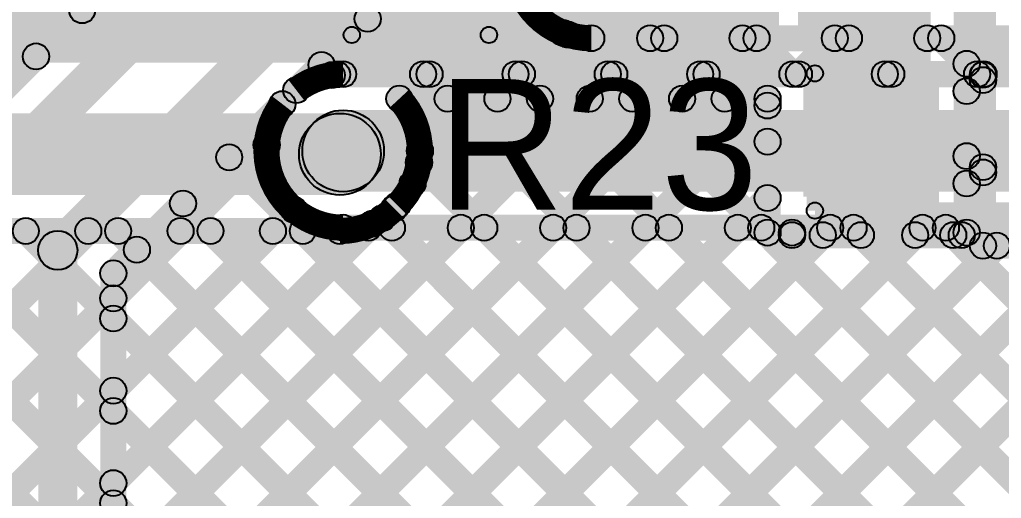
# Model space of a CAD drawing. Header units: millimetres. Extents: x -0.28 to 3.03, y -0.05 to 3.12.
# Drawn here: x 1.9059 to 2.2066, y 0.6516 to 0.7982 of the extents above; entities that cross this region are included whole.
import ezdxf

# ---------------------------------------------------------------- set-up
doc = ezdxf.new("R2010")
doc.units = ezdxf.units.MM
doc.header["$MEASUREMENT"] = 0
for name, color, linetype in [('BottomLayer', 5, 'Continuous'), ('TopLayer', 1, 'Continuous'), ('TopOverlay', 2, 'Continuous'), ('TopPaste', 8, 'Continuous'), ('TopSolder', 216, 'Continuous'), ('ViaHoleLayer', 16, 'Continuous')]:
    doc.layers.add(name, color=color, linetype=linetype)

# ---------------------------------------------------------------- blocks, each defined once
blk = doc.blocks.new('NTGD1100LT1G_22')
at = {"layer": 'TopLayer'}
for points in [[(-0.06299, 0.04921), (-0.02559, 0.04921), (-0.02559, 0.02559), (-0.06299, 0.02559)], [(0.02559, 0.04921), (0.06299, 0.04921), (0.06299, 0.02559), (0.02559, 0.02559)], [(-0.06299, 0.01181), (-0.02559, 0.01181), (-0.02559, -0.01181), (-0.06299, -0.01181)], [(0.02559, 0.01181), (0.06299, 0.01181), (0.06299, -0.01181), (0.02559, -0.01181)], [(-0.06299, -0.02559), (-0.02559, -0.02559), (-0.02559, -0.04921), (-0.06299, -0.04921)], [(0.02559, -0.02559), (0.06299, -0.02559), (0.06299, -0.04921), (0.02559, -0.04921)]]:
    blk.add_hatch(color=1, dxfattribs=at).paths.add_polyline_path(points)
at = {"layer": 'TopOverlay'}
h = blk.add_hatch(color=2, dxfattribs=at)
edge = h.paths.add_edge_path()
edge.add_arc((-0.038, 0.063), 0.0025, 0, 360)
h = blk.add_hatch(color=2, dxfattribs=at)
edge = h.paths.add_edge_path()
edge.add_arc((-0.038, 0.063), 0.0025, 0, 360)
for points in [[(0.038, 0.0655), (0.038, 0.0605), (-0.038, 0.0605), (-0.038, 0.0655)], [(-0.0355, 0.055), (-0.0405, 0.055), (-0.0405, 0.063), (-0.0355, 0.063)], [(0.0405, 0.055), (0.0355, 0.055), (0.0355, 0.063), (0.0405, 0.063)], [(-0.0355, -0.063), (-0.0405, -0.063), (-0.0405, -0.055), (-0.0355, -0.055)], [(0.0405, -0.063), (0.0355, -0.063), (0.0355, -0.055), (0.0405, -0.055)], [(0.038, -0.0605), (0.038, -0.0655), (-0.038, -0.0655), (-0.038, -0.0605)]]:
    blk.add_hatch(color=2, dxfattribs=at).paths.add_polyline_path(points)
h = blk.add_hatch(color=2, dxfattribs=at)
edge = h.paths.add_edge_path()
edge.add_arc((0.038, 0.063), 0.0025, 0, 360)
h = blk.add_hatch(color=2, dxfattribs=at)
edge = h.paths.add_edge_path()
edge.add_arc((0.038, 0.063), 0.0025, 0, 360)
h = blk.add_hatch(color=2, dxfattribs=at)
edge = h.paths.add_edge_path()
edge.add_arc((-0.051, 0.06), 0.0025, 0, 360)
h = blk.add_hatch(color=2, dxfattribs=at)
edge = h.paths.add_edge_path()
edge.add_arc((-0.045, 0.06), 0.0025, 0, 360)
h = blk.add_hatch(color=2, dxfattribs=at)
edge = h.paths.add_edge_path()
edge.add_arc((-0.038, 0.055), 0.0025, 0, 360)
h = blk.add_hatch(color=2, dxfattribs=at)
edge = h.paths.add_edge_path()
edge.add_arc((0.038, 0.055), 0.0025, 0, 360)
h = blk.add_hatch(color=2, dxfattribs=at)
edge = h.paths.add_edge_path()
edge.add_arc((-0.038, -0.055), 0.0025, 0, 360)
h = blk.add_hatch(color=2, dxfattribs=at)
edge = h.paths.add_edge_path()
edge.add_arc((0.038, -0.055), 0.0025, 0, 360)
h = blk.add_hatch(color=2, dxfattribs=at)
edge = h.paths.add_edge_path()
edge.add_arc((-0.038, -0.063), 0.0025, 0, 360)
h = blk.add_hatch(color=2, dxfattribs=at)
edge = h.paths.add_edge_path()
edge.add_arc((-0.038, -0.063), 0.0025, 0, 360)
h = blk.add_hatch(color=2, dxfattribs=at)
edge = h.paths.add_edge_path()
edge.add_arc((0.038, -0.063), 0.0025, 0, 360)
h = blk.add_hatch(color=2, dxfattribs=at)
edge = h.paths.add_edge_path()
edge.add_arc((0.038, -0.063), 0.0025, 0, 360)
at = {"layer": 'TopPaste'}
for points in [[(-0.06299, 0.04921), (-0.02559, 0.04921), (-0.02559, 0.02559), (-0.06299, 0.02559)], [(0.02559, 0.04921), (0.06299, 0.04921), (0.06299, 0.02559), (0.02559, 0.02559)], [(-0.06299, 0.01181), (-0.02559, 0.01181), (-0.02559, -0.01181), (-0.06299, -0.01181)], [(0.02559, 0.01181), (0.06299, 0.01181), (0.06299, -0.01181), (0.02559, -0.01181)], [(-0.06299, -0.02559), (-0.02559, -0.02559), (-0.02559, -0.04921), (-0.06299, -0.04921)], [(0.02559, -0.02559), (0.06299, -0.02559), (0.06299, -0.04921), (0.02559, -0.04921)]]:
    blk.add_hatch(color=8, dxfattribs=at).paths.add_polyline_path(points)
at = {"layer": 'TopSolder'}
for points in [[(-0.06699, 0.05321), (-0.02159, 0.05321), (-0.02159, 0.02159), (-0.06699, 0.02159)], [(0.02159, 0.05321), (0.06699, 0.05321), (0.06699, 0.02159), (0.02159, 0.02159)], [(-0.06699, 0.01581), (-0.02159, 0.01581), (-0.02159, -0.01581), (-0.06699, -0.01581)], [(0.02159, 0.01581), (0.06699, 0.01581), (0.06699, -0.01581), (0.02159, -0.01581)], [(-0.06699, -0.02159), (-0.02159, -0.02159), (-0.02159, -0.05321), (-0.06699, -0.05321)], [(0.02159, -0.02159), (0.06699, -0.02159), (0.06699, -0.05321), (0.02159, -0.05321)]]:
    blk.add_hatch(color=216, dxfattribs=at).paths.add_polyline_path(points)
at = {"layer": 'TopOverlay', "const_width": 0.005}
blk.add_lwpolyline([(-0.045, 0.06, 1), (-0.051, 0.06, 1)], format="xyb", close=True, dxfattribs=at)
at = {"layer": 'TopOverlay'}
for centre in [(-0.038, 0.063), (-0.038, 0.063), (0.038, 0.063), (0.038, 0.063), (-0.051, 0.06), (-0.045, 0.06), (-0.038, 0.055), (0.038, 0.055), (-0.038, -0.055), (0.038, -0.055), (-0.038, -0.063), (-0.038, -0.063), (0.038, -0.063), (0.038, -0.063)]:
    blk.add_circle(centre, 0.0025, dxfattribs=at)
blk = doc.blocks.new('R__0603_48')
at = {"layer": 'TopLayer'}
for points in [[(-0.015, 0.0175), (-0.015, -0.0175), (-0.045, -0.0175), (-0.045, 0.0175)], [(0.045, 0.0175), (0.045, -0.0175), (0.015, -0.0175), (0.015, 0.0175)]]:
    blk.add_hatch(color=1, dxfattribs=at).paths.add_polyline_path(points)
at = {"layer": 'TopOverlay'}
h = blk.add_hatch(color=2, dxfattribs=at)
edge = h.paths.add_edge_path()
edge.add_arc((-0.049, 0.021), 0.0025, 0, 360)
h = blk.add_hatch(color=2, dxfattribs=at)
edge = h.paths.add_edge_path()
edge.add_arc((-0.049, 0.021), 0.0025, 0, 360)
for points in [[(-0.049, 0.0185), (-0.049, 0.0235), (0.049, 0.0235), (0.049, 0.0185)], [(-0.0465, -0.021), (-0.0515, -0.021), (-0.0515, 0.021), (-0.0465, 0.021)], [(0.0515, -0.021), (0.0465, -0.021), (0.0465, 0.021), (0.0515, 0.021)], [(-0.049, -0.0235), (-0.049, -0.0185), (0.049, -0.0185), (0.049, -0.0235)]]:
    blk.add_hatch(color=2, dxfattribs=at).paths.add_polyline_path(points)
h = blk.add_hatch(color=2, dxfattribs=at)
edge = h.paths.add_edge_path()
edge.add_arc((0.049, 0.021), 0.0025, 0, 360)
h = blk.add_hatch(color=2, dxfattribs=at)
edge = h.paths.add_edge_path()
edge.add_arc((0.049, 0.021), 0.0025, 0, 360)
h = blk.add_hatch(color=2, dxfattribs=at)
edge = h.paths.add_edge_path()
edge.add_arc((-0.049, -0.021), 0.0025, 0, 360)
h = blk.add_hatch(color=2, dxfattribs=at)
edge = h.paths.add_edge_path()
edge.add_arc((-0.049, -0.021), 0.0025, 0, 360)
h = blk.add_hatch(color=2, dxfattribs=at)
edge = h.paths.add_edge_path()
edge.add_arc((0.049, -0.021), 0.0025, 0, 360)
h = blk.add_hatch(color=2, dxfattribs=at)
edge = h.paths.add_edge_path()
edge.add_arc((0.049, -0.021), 0.0025, 0, 360)
at = {"layer": 'TopPaste'}
for points in [[(-0.015, 0.0175), (-0.015, -0.0175), (-0.045, -0.0175), (-0.045, 0.0175)], [(0.045, 0.0175), (0.045, -0.0175), (0.015, -0.0175), (0.015, 0.0175)]]:
    blk.add_hatch(color=8, dxfattribs=at).paths.add_polyline_path(points)
at = {"layer": 'TopSolder'}
for points in [[(-0.011, 0.0215), (-0.011, -0.0215), (-0.049, -0.0215), (-0.049, 0.0215)], [(0.049, 0.0215), (0.049, -0.0215), (0.011, -0.0215), (0.011, 0.0215)]]:
    blk.add_hatch(color=216, dxfattribs=at).paths.add_polyline_path(points)
at = {"layer": 'TopOverlay'}
for centre in [(-0.049, 0.021), (-0.049, 0.021), (0.049, 0.021), (0.049, 0.021), (-0.049, -0.021), (-0.049, -0.021), (0.049, -0.021), (0.049, -0.021)]:
    blk.add_circle(centre, 0.0025, dxfattribs=at)
blk = doc.blocks.new('C__0603_90')
at = {"layer": 'TopLayer'}
for points in [[(-0.015, 0.0175), (-0.015, -0.0175), (-0.045, -0.0175), (-0.045, 0.0175)], [(0.045, 0.0175), (0.045, -0.0175), (0.015, -0.0175), (0.015, 0.0175)]]:
    blk.add_hatch(color=1, dxfattribs=at).paths.add_polyline_path(points)
at = {"layer": 'TopOverlay'}
h = blk.add_hatch(color=2, dxfattribs=at)
edge = h.paths.add_edge_path()
edge.add_arc((-0.049, 0.021), 0.0025, 0, 360)
h = blk.add_hatch(color=2, dxfattribs=at)
edge = h.paths.add_edge_path()
edge.add_arc((-0.049, 0.021), 0.0025, 0, 360)
for points in [[(-0.049, 0.0185), (-0.049, 0.0235), (-0.018, 0.0235), (-0.018, 0.0185)], [(0.018, 0.0185), (0.018, 0.0235), (0.049, 0.0235), (0.049, 0.0185)], [(-0.0515, 0.021), (-0.0465, 0.021), (-0.0465, -0.021), (-0.0515, -0.021)], [(0.0465, 0.021), (0.0515, 0.021), (0.0515, -0.021), (0.0465, -0.021)], [(-0.049, -0.0235), (-0.049, -0.0185), (-0.018, -0.0185), (-0.018, -0.0235)], [(0.018, -0.0235), (0.018, -0.0185), (0.049, -0.0185), (0.049, -0.0235)]]:
    blk.add_hatch(color=2, dxfattribs=at).paths.add_polyline_path(points)
h = blk.add_hatch(color=2, dxfattribs=at)
edge = h.paths.add_edge_path()
edge.add_arc((-0.018, 0.021), 0.0025, 0, 360)
h = blk.add_hatch(color=2, dxfattribs=at)
edge = h.paths.add_edge_path()
edge.add_arc((0.018, 0.021), 0.0025, 0, 360)
h = blk.add_hatch(color=2, dxfattribs=at)
edge = h.paths.add_edge_path()
edge.add_arc((0.049, 0.021), 0.0025, 0, 360)
h = blk.add_hatch(color=2, dxfattribs=at)
edge = h.paths.add_edge_path()
edge.add_arc((0.049, 0.021), 0.0025, 0, 360)
h = blk.add_hatch(color=2, dxfattribs=at)
edge = h.paths.add_edge_path()
edge.add_arc((-0.049, -0.021), 0.0025, 0, 360)
h = blk.add_hatch(color=2, dxfattribs=at)
edge = h.paths.add_edge_path()
edge.add_arc((-0.049, -0.021), 0.0025, 0, 360)
h = blk.add_hatch(color=2, dxfattribs=at)
edge = h.paths.add_edge_path()
edge.add_arc((-0.018, -0.021), 0.0025, 0, 360)
h = blk.add_hatch(color=2, dxfattribs=at)
edge = h.paths.add_edge_path()
edge.add_arc((0.018, -0.021), 0.0025, 0, 360)
h = blk.add_hatch(color=2, dxfattribs=at)
edge = h.paths.add_edge_path()
edge.add_arc((0.049, -0.021), 0.0025, 0, 360)
h = blk.add_hatch(color=2, dxfattribs=at)
edge = h.paths.add_edge_path()
edge.add_arc((0.049, -0.021), 0.0025, 0, 360)
at = {"layer": 'TopPaste'}
for points in [[(-0.015, 0.0175), (-0.015, -0.0175), (-0.045, -0.0175), (-0.045, 0.0175)], [(0.045, 0.0175), (0.045, -0.0175), (0.015, -0.0175), (0.015, 0.0175)]]:
    blk.add_hatch(color=8, dxfattribs=at).paths.add_polyline_path(points)
at = {"layer": 'TopSolder'}
for points in [[(-0.011, 0.0215), (-0.011, -0.0215), (-0.049, -0.0215), (-0.049, 0.0215)], [(0.049, 0.0215), (0.049, -0.0215), (0.011, -0.0215), (0.011, 0.0215)]]:
    blk.add_hatch(color=216, dxfattribs=at).paths.add_polyline_path(points)
at = {"layer": 'TopOverlay'}
for centre in [(-0.049, 0.021), (-0.049, 0.021), (-0.018, 0.021), (0.018, 0.021), (0.049, 0.021), (0.049, 0.021), (-0.049, -0.021), (-0.049, -0.021), (-0.018, -0.021), (0.018, -0.021), (0.049, -0.021), (0.049, -0.021)]:
    blk.add_circle(centre, 0.0025, dxfattribs=at)

msp = doc.modelspace()

# ---------------------------------------------------------------- hatches: boundary and pattern name
at = {"layer": 'BottomLayer'}
for points in [[(2.00594, 0.7786), (2.00029, 0.78425), (2.13153, 0.9155), (2.13719, 0.90984)], [(1.16229, 0.04808), (1.15663, 0.05373), (1.97117, 0.86828), (1.97683, 0.86262)], [(1.84603, 0.84617), (1.85169, 0.85183), (1.91374, 0.78978), (1.90808, 0.78412)], [(1.86391, 0.7343), (1.85826, 0.73996), (1.97117, 0.85287), (1.97683, 0.84721)], [(1.87733, 0.72084), (1.86884, 0.72933), (1.98676, 0.84724), (1.99524, 0.83876)], [(1.92183, 0.72334), (1.91334, 0.73183), (2.01776, 0.83624), (2.02624, 0.82776)], [(1.99348, 0.77379), (1.98783, 0.77944), (2.03117, 0.82279), (2.03683, 0.81713)], [(2.02383, 0.80979), (2.02949, 0.81545), (2.06061, 0.78433), (2.05495, 0.77867)], [(2.0343, 0.77867), (2.02865, 0.78433), (2.05584, 0.81152), (2.06149, 0.80586)], [(2.00969, 0.79565), (2.01535, 0.8013), (2.03232, 0.78433), (2.02667, 0.77867)], [(2.06259, 0.77867), (2.05693, 0.78433), (2.06956, 0.79696), (2.07522, 0.7913)], [(2.07116, 0.79074), (2.07682, 0.7964), (2.08889, 0.78433), (2.08323, 0.77867)], [(2.081, 0.7885), (2.081, 0.7965), (2.289, 0.7965), (2.289, 0.7885)], [(2.09087, 0.77867), (2.08521, 0.78433), (2.09621, 0.79533), (2.10187, 0.78967)], [(2.10052, 0.78967), (2.10617, 0.79533), (2.11717, 0.78433), (2.11152, 0.77867)], [(2.11916, 0.77867), (2.1135, 0.78433), (2.1245, 0.79533), (2.13016, 0.78967)], [(2.1288, 0.78967), (2.13446, 0.79533), (2.14546, 0.78433), (2.1398, 0.77867)], [(2.14744, 0.77867), (2.14178, 0.78433), (2.15278, 0.79533), (2.15844, 0.78967)], [(2.15709, 0.78967), (2.16274, 0.79533), (2.17374, 0.78433), (2.16809, 0.77867)], [(2.17572, 0.77867), (2.17007, 0.78433), (2.18107, 0.79533), (2.18672, 0.78967)], [(2.18537, 0.78967), (2.19103, 0.79533), (2.20203, 0.78433), (2.19637, 0.77867)], [(2.20401, 0.77867), (2.19835, 0.78433), (2.20935, 0.79533), (2.21501, 0.78967)], [(1.99555, 0.78151), (2.0012, 0.78716), (2.0043, 0.78406), (1.99865, 0.77841)], [(2.005, 0.7775), (2.005, 0.7855), (2.45262, 0.7855), (2.45262, 0.7775)], [(1.93741, 0.71771), (1.93175, 0.72337), (1.98356, 0.77517), (1.98921, 0.76952)], [(2.005, 0.7455), (2.005, 0.7705), (2.46236, 0.7705), (2.46236, 0.7455)], [(1.93741, 0.71006), (1.93175, 0.71572), (1.97875, 0.76271), (1.9844, 0.75706)], [(1.96726, 0.75322), (1.97292, 0.75888), (2.51883, 0.21297), (2.51317, 0.20731)], [(1.95312, 0.73908), (1.95878, 0.74474), (2.51883, 0.18469), (2.51317, 0.17903)], [(1.93741, 0.68178), (1.93175, 0.68744), (1.98711, 0.74279), (1.99277, 0.73713)], [(1.58655, 0.04808), (1.58089, 0.05373), (2.26449, 0.73733), (2.27015, 0.73167)], [(1.93741, 0.6535), (1.93175, 0.65915), (2.00993, 0.73733), (2.01559, 0.73167)], [(1.93741, 0.59693), (1.93175, 0.60258), (2.0665, 0.73733), (2.07216, 0.73167)], [(1.93741, 0.62521), (1.93175, 0.63087), (2.03821, 0.73733), (2.04387, 0.73167)], [(1.94729, 0.57852), (1.94163, 0.58418), (2.09478, 0.73733), (2.10044, 0.73167)], [(1.95945, 0.5624), (1.95379, 0.56805), (2.12307, 0.73733), (2.12872, 0.73167)], [(2.005, 0.7305), (2.005, 0.7385), (2.46236, 0.7385), (2.46236, 0.7305)], [(2.01304, 0.5877), (2.00738, 0.59336), (2.15135, 0.73733), (2.15701, 0.73167)], [(2.0171, 0.73167), (2.02275, 0.73733), (2.51883, 0.24125), (2.51317, 0.2356)], [(2.03744, 0.58381), (2.03178, 0.58947), (2.17964, 0.73733), (2.18529, 0.73167)], [(2.04538, 0.73167), (2.05104, 0.73733), (2.51883, 0.26954), (2.51317, 0.26388)], [(2.05291, 0.571), (2.04725, 0.57666), (2.20792, 0.73733), (2.21358, 0.73167)], [(2.06101, 0.55082), (2.05535, 0.55648), (2.2362, 0.73733), (2.24186, 0.73167)], [(2.07367, 0.73167), (2.07932, 0.73733), (2.51883, 0.29782), (2.51317, 0.29217)], [(2.10195, 0.73167), (2.10761, 0.73733), (2.51883, 0.32611), (2.51317, 0.32045)], [(2.13023, 0.73167), (2.13589, 0.73733), (2.51883, 0.35439), (2.51317, 0.34873)], [(2.15852, 0.73167), (2.16417, 0.73733), (2.51883, 0.38267), (2.51317, 0.37702)], [(2.1868, 0.73167), (2.19246, 0.73733), (2.51883, 0.41096), (2.51317, 0.4053)], [(1.93898, 0.72494), (1.94464, 0.7306), (2.51883, 0.1564), (2.51317, 0.15075)], [(1.92358, 0.54843), (1.91158, 0.54843), (1.91158, 0.72758), (1.92358, 0.72758)], [(1.93858, 0.58738), (1.93058, 0.58738), (1.93058, 0.72054), (1.93858, 0.72054)], [(1.93175, 0.70388), (1.93741, 0.70954), (2.51883, 0.12812), (2.51317, 0.12246)], [(1.93175, 0.6756), (1.93741, 0.68125), (2.02542, 0.59324), (2.01976, 0.58759)], [(1.93175, 0.64731), (1.93741, 0.65297), (2.00069, 0.58969), (1.99503, 0.58403)]]:
    msp.add_hatch(color=5, dxfattribs=at).paths.add_polyline_path(points)
h = msp.add_hatch(color=5, dxfattribs=at)
edge = h.paths.add_edge_path()
edge.add_arc((1.92505, 0.80109), 0.004, 0, 360)
h = msp.add_hatch(color=5, dxfattribs=at)
edge = h.paths.add_edge_path()
edge.add_arc((2.01252, 0.79848), 0.004, 0, 360)
h = msp.add_hatch(color=5, dxfattribs=at)
edge = h.paths.add_edge_path()
edge.add_arc((2.07239, 0.79413), 0.004, 0, 360)
h = msp.add_hatch(color=5, dxfattribs=at)
edge = h.paths.add_edge_path()
edge.add_arc((2.07399, 0.79357), 0.004, 0, 360)
h = msp.add_hatch(color=5, dxfattribs=at)
edge = h.paths.add_edge_path()
edge.add_arc((2.081, 0.7925), 0.004, 0, 360)
h = msp.add_hatch(color=5, dxfattribs=at)
edge = h.paths.add_edge_path()
edge.add_arc((2.081, 0.7925), 0.004, 0, 360)
h = msp.add_hatch(color=5, dxfattribs=at)
edge = h.paths.add_edge_path()
edge.add_arc((2.09904, 0.7925), 0.004, 0, 360)
h = msp.add_hatch(color=5, dxfattribs=at)
edge = h.paths.add_edge_path()
edge.add_arc((2.10335, 0.7925), 0.004, 0, 360)
h = msp.add_hatch(color=5, dxfattribs=at)
edge = h.paths.add_edge_path()
edge.add_arc((2.12733, 0.7925), 0.004, 0, 360)
h = msp.add_hatch(color=5, dxfattribs=at)
edge = h.paths.add_edge_path()
edge.add_arc((2.13163, 0.7925), 0.004, 0, 360)
h = msp.add_hatch(color=5, dxfattribs=at)
edge = h.paths.add_edge_path()
edge.add_arc((2.15561, 0.7925), 0.004, 0, 360)
h = msp.add_hatch(color=5, dxfattribs=at)
edge = h.paths.add_edge_path()
edge.add_arc((2.15992, 0.7925), 0.004, 0, 360)
h = msp.add_hatch(color=5, dxfattribs=at)
edge = h.paths.add_edge_path()
edge.add_arc((2.1839, 0.7925), 0.004, 0, 360)
h = msp.add_hatch(color=5, dxfattribs=at)
edge = h.paths.add_edge_path()
edge.add_arc((2.1882, 0.7925), 0.004, 0, 360)
h = msp.add_hatch(color=5, dxfattribs=at)
edge = h.paths.add_edge_path()
edge.add_arc((1.91091, 0.78695), 0.004, 0, 360)
h = msp.add_hatch(color=5, dxfattribs=at)
edge = h.paths.add_edge_path()
edge.add_arc((1.99838, 0.78433), 0.004, 0, 360)
h = msp.add_hatch(color=5, dxfattribs=at)
edge = h.paths.add_edge_path()
edge.add_arc((2.00148, 0.78123), 0.004, 0, 360)
h = msp.add_hatch(color=5, dxfattribs=at)
edge = h.paths.add_edge_path()
edge.add_arc((2.00311, 0.78142), 0.004, 0, 360)
h = msp.add_hatch(color=5, dxfattribs=at)
edge = h.paths.add_edge_path()
edge.add_arc((2.005, 0.7815), 0.004, 0, 360)
h = msp.add_hatch(color=5, dxfattribs=at)
edge = h.paths.add_edge_path()
edge.add_arc((2.005, 0.7815), 0.004, 0, 360)
h = msp.add_hatch(color=5, dxfattribs=at)
edge = h.paths.add_edge_path()
edge.add_arc((2.02949, 0.7815), 0.004, 0, 360)
h = msp.add_hatch(color=5, dxfattribs=at)
edge = h.paths.add_edge_path()
edge.add_arc((2.03147, 0.7815), 0.004, 0, 360)
h = msp.add_hatch(color=5, dxfattribs=at)
edge = h.paths.add_edge_path()
edge.add_arc((2.05778, 0.7815), 0.004, 0, 360)
h = msp.add_hatch(color=5, dxfattribs=at)
edge = h.paths.add_edge_path()
edge.add_arc((2.05976, 0.7815), 0.004, 0, 360)
h = msp.add_hatch(color=5, dxfattribs=at)
edge = h.paths.add_edge_path()
edge.add_arc((2.08606, 0.7815), 0.004, 0, 360)
h = msp.add_hatch(color=5, dxfattribs=at)
edge = h.paths.add_edge_path()
edge.add_arc((2.08804, 0.7815), 0.004, 0, 360)
h = msp.add_hatch(color=5, dxfattribs=at)
edge = h.paths.add_edge_path()
edge.add_arc((2.11435, 0.7815), 0.004, 0, 360)
h = msp.add_hatch(color=5, dxfattribs=at)
edge = h.paths.add_edge_path()
edge.add_arc((2.11633, 0.7815), 0.004, 0, 360)
h = msp.add_hatch(color=5, dxfattribs=at)
edge = h.paths.add_edge_path()
edge.add_arc((2.14263, 0.7815), 0.004, 0, 360)
h = msp.add_hatch(color=5, dxfattribs=at)
edge = h.paths.add_edge_path()
edge.add_arc((2.14461, 0.7815), 0.004, 0, 360)
h = msp.add_hatch(color=5, dxfattribs=at)
edge = h.paths.add_edge_path()
edge.add_arc((2.17092, 0.7815), 0.004, 0, 360)
h = msp.add_hatch(color=5, dxfattribs=at)
edge = h.paths.add_edge_path()
edge.add_arc((2.1729, 0.7815), 0.004, 0, 360)
h = msp.add_hatch(color=5, dxfattribs=at)
edge = h.paths.add_edge_path()
edge.add_arc((2.1992, 0.7815), 0.004, 0, 360)
h = msp.add_hatch(color=5, dxfattribs=at)
edge = h.paths.add_edge_path()
edge.add_arc((2.20118, 0.7815), 0.004, 0, 360)
h = msp.add_hatch(color=5, dxfattribs=at)
edge = h.paths.add_edge_path()
edge.add_arc((1.99066, 0.77661), 0.004, 0, 360)
h = msp.add_hatch(color=5, dxfattribs=at)
edge = h.paths.add_edge_path()
edge.add_arc((1.99066, 0.77661), 0.004, 0, 360)
h = msp.add_hatch(color=5, dxfattribs=at)
edge = h.paths.add_edge_path()
edge.add_arc((1.98639, 0.77234), 0.004, 0, 360)
h = msp.add_hatch(color=5, dxfattribs=at)
edge = h.paths.add_edge_path()
edge.add_arc((1.98639, 0.77234), 0.004, 0, 360)
h = msp.add_hatch(color=5, dxfattribs=at)
edge = h.paths.add_edge_path()
edge.add_arc((2.005, 0.758), 0.0125, 0, 360)
h = msp.add_hatch(color=5, dxfattribs=at)
edge = h.paths.add_edge_path()
edge.add_arc((2.005, 0.758), 0.01181, 0, 360)
h = msp.add_hatch(color=5, dxfattribs=at)
edge = h.paths.add_edge_path()
edge.add_arc((1.98158, 0.75989), 0.004, 0, 360)
h = msp.add_hatch(color=5, dxfattribs=at)
edge = h.paths.add_edge_path()
edge.add_arc((1.97009, 0.75605), 0.004, 0, 360)
h = msp.add_hatch(color=5, dxfattribs=at)
edge = h.paths.add_edge_path()
edge.add_arc((1.95595, 0.74191), 0.004, 0, 360)
h = msp.add_hatch(color=5, dxfattribs=at)
edge = h.paths.add_edge_path()
edge.add_arc((1.98994, 0.73996), 0.004, 0, 360)
h = msp.add_hatch(color=5, dxfattribs=at)
edge = h.paths.add_edge_path()
edge.add_arc((2.005, 0.7345), 0.004, 0, 360)
h = msp.add_hatch(color=5, dxfattribs=at)
edge = h.paths.add_edge_path()
edge.add_arc((2.005, 0.7345), 0.004, 0, 360)
h = msp.add_hatch(color=5, dxfattribs=at)
edge = h.paths.add_edge_path()
edge.add_arc((2.01276, 0.7345), 0.004, 0, 360)
h = msp.add_hatch(color=5, dxfattribs=at)
edge = h.paths.add_edge_path()
edge.add_arc((2.01993, 0.7345), 0.004, 0, 360)
h = msp.add_hatch(color=5, dxfattribs=at)
edge = h.paths.add_edge_path()
edge.add_arc((2.04104, 0.7345), 0.004, 0, 360)
h = msp.add_hatch(color=5, dxfattribs=at)
edge = h.paths.add_edge_path()
edge.add_arc((2.04821, 0.7345), 0.004, 0, 360)
h = msp.add_hatch(color=5, dxfattribs=at)
edge = h.paths.add_edge_path()
edge.add_arc((2.06933, 0.7345), 0.004, 0, 360)
h = msp.add_hatch(color=5, dxfattribs=at)
edge = h.paths.add_edge_path()
edge.add_arc((2.07649, 0.7345), 0.004, 0, 360)
h = msp.add_hatch(color=5, dxfattribs=at)
edge = h.paths.add_edge_path()
edge.add_arc((2.09761, 0.7345), 0.004, 0, 360)
h = msp.add_hatch(color=5, dxfattribs=at)
edge = h.paths.add_edge_path()
edge.add_arc((2.10478, 0.7345), 0.004, 0, 360)
h = msp.add_hatch(color=5, dxfattribs=at)
edge = h.paths.add_edge_path()
edge.add_arc((2.1259, 0.7345), 0.004, 0, 360)
h = msp.add_hatch(color=5, dxfattribs=at)
edge = h.paths.add_edge_path()
edge.add_arc((2.13306, 0.7345), 0.004, 0, 360)
h = msp.add_hatch(color=5, dxfattribs=at)
edge = h.paths.add_edge_path()
edge.add_arc((2.15418, 0.7345), 0.004, 0, 360)
h = msp.add_hatch(color=5, dxfattribs=at)
edge = h.paths.add_edge_path()
edge.add_arc((2.16135, 0.7345), 0.004, 0, 360)
h = msp.add_hatch(color=5, dxfattribs=at)
edge = h.paths.add_edge_path()
edge.add_arc((2.18246, 0.7345), 0.004, 0, 360)
h = msp.add_hatch(color=5, dxfattribs=at)
edge = h.paths.add_edge_path()
edge.add_arc((2.18963, 0.7345), 0.004, 0, 360)
h = msp.add_hatch(color=5, dxfattribs=at)
edge = h.paths.add_edge_path()
edge.add_arc((1.91758, 0.72758), 0.006, 0, 360)
h = msp.add_hatch(color=5, dxfattribs=at)
edge = h.paths.add_edge_path()
edge.add_arc((1.91758, 0.72758), 0.006, 0, 360)
h = msp.add_hatch(color=5, dxfattribs=at)
edge = h.paths.add_edge_path()
edge.add_arc((1.94181, 0.72777), 0.004, 0, 360)
h = msp.add_hatch(color=5, dxfattribs=at)
edge = h.paths.add_edge_path()
edge.add_arc((1.93458, 0.72054), 0.004, 0, 360)
h = msp.add_hatch(color=5, dxfattribs=at)
edge = h.paths.add_edge_path()
edge.add_arc((1.93458, 0.72054), 0.004, 0, 360)
h = msp.add_hatch(color=5, dxfattribs=at)
edge = h.paths.add_edge_path()
edge.add_arc((1.93458, 0.71289), 0.004, 0, 360)
h = msp.add_hatch(color=5, dxfattribs=at)
edge = h.paths.add_edge_path()
edge.add_arc((1.93458, 0.70671), 0.004, 0, 360)
h = msp.add_hatch(color=5, dxfattribs=at)
edge = h.paths.add_edge_path()
edge.add_arc((1.93458, 0.68461), 0.004, 0, 360)
h = msp.add_hatch(color=5, dxfattribs=at)
edge = h.paths.add_edge_path()
edge.add_arc((1.93458, 0.67842), 0.004, 0, 360)
h = msp.add_hatch(color=5, dxfattribs=at)
edge = h.paths.add_edge_path()
edge.add_arc((1.93458, 0.65632), 0.004, 0, 360)
h = msp.add_hatch(color=5, dxfattribs=at)
edge = h.paths.add_edge_path()
edge.add_arc((1.93458, 0.65014), 0.004, 0, 360)
at = {"layer": 'TopLayer'}
for points in [[(2.205, 0.729), (2.197, 0.729), (2.197, 0.925), (2.205, 0.925)], [(2.2, 0.733), (2.192, 0.733), (2.192, 0.842), (2.2, 0.842)], [(1.667, 0.785), (2.135, 0.785), (2.135, 0.834), (1.667, 0.834)], [(2.146, 0.744), (2.185, 0.744), (2.185, 0.831), (2.146, 0.831)], [(1.58595, 0.04747), (1.58029, 0.05313), (2.31999, 0.79283), (2.32565, 0.78717)], [(2.19317, 0.78187), (2.19883, 0.78753), (2.20383, 0.78253), (2.19817, 0.77687)], [(2.19883, 0.77349), (2.19317, 0.77915), (2.19817, 0.78415), (2.20383, 0.77849)], [(1.35967, 0.04747), (1.35401, 0.05313), (2.07771, 0.77683), (2.08337, 0.77117)], [(1.92792, 0.58743), (1.92226, 0.59309), (2.106, 0.77683), (2.11166, 0.77117)], [(2.02221, 0.77), (2.02221, 0.778), (2.135, 0.778), (2.135, 0.77)], [(2.0291, 0.74519), (2.02344, 0.75084), (2.04943, 0.77683), (2.05509, 0.77117)], [(2.03417, 0.77117), (2.03982, 0.77683), (2.71185, 0.1048), (2.7062, 0.09914)], [(2.06245, 0.77117), (2.06811, 0.77683), (2.71185, 0.13308), (2.7062, 0.12742)], [(2.09073, 0.77117), (2.09639, 0.77683), (2.71185, 0.16137), (2.7062, 0.15571)], [(2.11902, 0.77117), (2.12467, 0.77683), (2.13783, 0.76367), (2.13217, 0.75802)], [(1.94729, 0.57852), (1.94163, 0.58418), (2.13217, 0.77472), (2.13783, 0.76906)], [(2.139, 0.733), (2.131, 0.733), (2.131, 0.774), (2.139, 0.774)], [(1.803, 0.7445), (1.803, 0.7695), (2.004, 0.7695), (2.004, 0.7445)], [(2.01284, 0.74816), (1.99516, 0.76584), (1.99616, 0.76684), (2.01384, 0.74916)], [(2.19317, 0.75359), (2.19883, 0.75924), (2.20383, 0.75424), (2.19817, 0.74859)], [(2.02541, 0.75165), (2.03106, 0.7573), (2.71185, 0.07651), (2.7062, 0.07086)], [(2.19883, 0.74521), (2.19317, 0.75086), (2.19817, 0.75586), (2.20383, 0.75021)], [(1.95945, 0.5624), (1.95379, 0.56805), (2.13217, 0.74643), (2.13783, 0.74078)], [(2.01417, 0.7346), (2.01983, 0.74025), (2.70695, 0.05313), (2.7013, 0.04747)], [(1.33139, 0.04747), (1.32573, 0.05313), (2.01116, 0.73856), (2.01681, 0.7329)], [(1.803, 0.7295), (1.803, 0.7375), (2.004, 0.7375), (2.004, 0.7295)], [(2.135, 0.729), (2.135, 0.737), (2.14249, 0.737), (2.14249, 0.729)], [(1.24653, 0.04747), (1.24088, 0.05313), (1.92408, 0.73633), (1.92973, 0.73067)], [(1.27482, 0.04747), (1.26916, 0.05313), (1.95236, 0.73633), (1.95802, 0.73067)], [(1.3031, 0.04747), (1.29745, 0.05313), (1.98065, 0.73633), (1.9863, 0.73067)], [(1.82011, 0.73067), (1.82577, 0.73633), (1.98505, 0.57704), (1.9794, 0.57138)], [(1.84839, 0.73067), (1.85405, 0.73633), (2.00069, 0.58969), (1.99503, 0.58403)], [(1.87668, 0.73067), (1.88233, 0.73633), (2.02542, 0.59324), (2.01976, 0.58759)], [(1.90496, 0.73067), (1.91062, 0.73633), (2.59382, 0.05313), (2.58816, 0.04747)], [(1.93325, 0.73067), (1.9389, 0.73633), (2.6221, 0.05313), (2.61645, 0.04747)], [(1.96153, 0.73067), (1.96719, 0.73633), (2.65039, 0.05313), (2.64473, 0.04747)], [(1.98981, 0.73067), (1.99547, 0.73633), (2.67867, 0.05313), (2.67302, 0.04747)], [(2.01304, 0.5877), (2.00738, 0.59336), (2.14909, 0.73507), (2.15475, 0.72941)], [(2.03744, 0.58381), (2.03178, 0.58947), (2.17738, 0.73507), (2.18303, 0.72941)], [(2.14249, 0.72824), (2.14249, 0.73624), (2.19449, 0.73624), (2.19449, 0.72824)], [(2.16078, 0.72941), (2.16643, 0.73507), (2.71185, 0.18965), (2.7062, 0.18399)], [(2.18906, 0.72941), (2.19472, 0.73507), (2.71185, 0.21793), (2.7062, 0.21228)], [(2.05291, 0.571), (2.04725, 0.57666), (2.20242, 0.73183), (2.20808, 0.72617)], [(2.06101, 0.55082), (2.05535, 0.55648), (2.2307, 0.73183), (2.23636, 0.72617)], [(2.201, 0.725), (2.201, 0.733), (2.258, 0.733), (2.258, 0.725)]]:
    msp.add_hatch(color=1, dxfattribs=at).paths.add_polyline_path(points)
h = msp.add_hatch(color=1, dxfattribs=at)
edge = h.paths.add_edge_path()
edge.add_arc((2.196, 0.7847), 0.004, 0, 360)
h = msp.add_hatch(color=1, dxfattribs=at)
edge = h.paths.add_edge_path()
edge.add_arc((2.201, 0.78132), 0.004, 0, 360)
h = msp.add_hatch(color=1, dxfattribs=at)
edge = h.paths.add_edge_path()
edge.add_arc((2.201, 0.7797), 0.004, 0, 360)
h = msp.add_hatch(color=1, dxfattribs=at)
edge = h.paths.add_edge_path()
edge.add_arc((2.196, 0.77632), 0.004, 0, 360)
h = msp.add_hatch(color=1, dxfattribs=at)
edge = h.paths.add_edge_path()
edge.add_arc((2.02221, 0.774), 0.004, 0, 360)
h = msp.add_hatch(color=1, dxfattribs=at)
edge = h.paths.add_edge_path()
edge.add_arc((2.02221, 0.774), 0.004, 0, 360)
h = msp.add_hatch(color=1, dxfattribs=at)
edge = h.paths.add_edge_path()
edge.add_arc((2.03699, 0.774), 0.004, 0, 360)
h = msp.add_hatch(color=1, dxfattribs=at)
edge = h.paths.add_edge_path()
edge.add_arc((2.05226, 0.774), 0.004, 0, 360)
h = msp.add_hatch(color=1, dxfattribs=at)
edge = h.paths.add_edge_path()
edge.add_arc((2.06528, 0.774), 0.004, 0, 360)
h = msp.add_hatch(color=1, dxfattribs=at)
edge = h.paths.add_edge_path()
edge.add_arc((2.08054, 0.774), 0.004, 0, 360)
h = msp.add_hatch(color=1, dxfattribs=at)
edge = h.paths.add_edge_path()
edge.add_arc((2.09356, 0.774), 0.004, 0, 360)
h = msp.add_hatch(color=1, dxfattribs=at)
edge = h.paths.add_edge_path()
edge.add_arc((2.10883, 0.774), 0.004, 0, 360)
h = msp.add_hatch(color=1, dxfattribs=at)
edge = h.paths.add_edge_path()
edge.add_arc((2.12185, 0.774), 0.004, 0, 360)
h = msp.add_hatch(color=1, dxfattribs=at)
edge = h.paths.add_edge_path()
edge.add_arc((2.135, 0.774), 0.004, 0, 360)
h = msp.add_hatch(color=1, dxfattribs=at)
edge = h.paths.add_edge_path()
edge.add_arc((2.135, 0.774), 0.004, 0, 360)
h = msp.add_hatch(color=1, dxfattribs=at)
edge = h.paths.add_edge_path()
edge.add_arc((2.135, 0.77189), 0.004, 0, 360)
h = msp.add_hatch(color=1, dxfattribs=at)
edge = h.paths.add_edge_path()
edge.add_arc((2.005, 0.758), 0.0125, 0, 360)
h = msp.add_hatch(color=1, dxfattribs=at)
edge = h.paths.add_edge_path()
edge.add_arc((2.004, 0.757), 0.0125, 0, 360)
h = msp.add_hatch(color=1, dxfattribs=at)
edge = h.paths.add_edge_path()
edge.add_arc((2.004, 0.757), 0.0125, 0, 360)
h = msp.add_hatch(color=1, dxfattribs=at)
edge = h.paths.add_edge_path()
edge.add_arc((2.005, 0.758), 0.01181, 0, 360)
h = msp.add_hatch(color=1, dxfattribs=at)
edge = h.paths.add_edge_path()
edge.add_arc((2.135, 0.76085), 0.004, 0, 360)
h = msp.add_hatch(color=1, dxfattribs=at)
edge = h.paths.add_edge_path()
edge.add_arc((2.0285, 0.758), 0.004, 0, 360)
h = msp.add_hatch(color=1, dxfattribs=at)
edge = h.paths.add_edge_path()
edge.add_arc((2.0285, 0.758), 0.004, 0, 360)
h = msp.add_hatch(color=1, dxfattribs=at)
edge = h.paths.add_edge_path()
edge.add_arc((2.02823, 0.75448), 0.004, 0, 360)
h = msp.add_hatch(color=1, dxfattribs=at)
edge = h.paths.add_edge_path()
edge.add_arc((2.196, 0.75642), 0.004, 0, 360)
h = msp.add_hatch(color=1, dxfattribs=at)
edge = h.paths.add_edge_path()
edge.add_arc((2.201, 0.75304), 0.004, 0, 360)
h = msp.add_hatch(color=1, dxfattribs=at)
edge = h.paths.add_edge_path()
edge.add_arc((2.201, 0.75142), 0.004, 0, 360)
h = msp.add_hatch(color=1, dxfattribs=at)
edge = h.paths.add_edge_path()
edge.add_arc((2.02627, 0.74801), 0.004, 0, 360)
h = msp.add_hatch(color=1, dxfattribs=at)
edge = h.paths.add_edge_path()
edge.add_arc((2.196, 0.74804), 0.004, 0, 360)
h = msp.add_hatch(color=1, dxfattribs=at)
edge = h.paths.add_edge_path()
edge.add_arc((2.135, 0.7436), 0.004, 0, 360)
h = msp.add_hatch(color=1, dxfattribs=at)
edge = h.paths.add_edge_path()
edge.add_arc((2.02062, 0.74038), 0.004, 0, 360)
h = msp.add_hatch(color=1, dxfattribs=at)
edge = h.paths.add_edge_path()
edge.add_arc((2.02063, 0.7404), 0.004, 0, 360)
h = msp.add_hatch(color=1, dxfattribs=at)
edge = h.paths.add_edge_path()
edge.add_arc((2.02162, 0.74138), 0.004, 0, 360)
h = msp.add_hatch(color=1, dxfattribs=at)
edge = h.paths.add_edge_path()
edge.add_arc((2.017, 0.73742), 0.004, 0, 360)
h = msp.add_hatch(color=1, dxfattribs=at)
edge = h.paths.add_edge_path()
edge.add_arc((1.90779, 0.7335), 0.004, 0, 360)
h = msp.add_hatch(color=1, dxfattribs=at)
edge = h.paths.add_edge_path()
edge.add_arc((1.92691, 0.7335), 0.004, 0, 360)
h = msp.add_hatch(color=1, dxfattribs=at)
edge = h.paths.add_edge_path()
edge.add_arc((1.93607, 0.7335), 0.004, 0, 360)
h = msp.add_hatch(color=1, dxfattribs=at)
edge = h.paths.add_edge_path()
edge.add_arc((1.95519, 0.7335), 0.004, 0, 360)
h = msp.add_hatch(color=1, dxfattribs=at)
edge = h.paths.add_edge_path()
edge.add_arc((1.96436, 0.7335), 0.004, 0, 360)
h = msp.add_hatch(color=1, dxfattribs=at)
edge = h.paths.add_edge_path()
edge.add_arc((1.98347, 0.7335), 0.004, 0, 360)
h = msp.add_hatch(color=1, dxfattribs=at)
edge = h.paths.add_edge_path()
edge.add_arc((1.99264, 0.7335), 0.004, 0, 360)
h = msp.add_hatch(color=1, dxfattribs=at)
edge = h.paths.add_edge_path()
edge.add_arc((2.004, 0.7335), 0.004, 0, 360)
h = msp.add_hatch(color=1, dxfattribs=at)
edge = h.paths.add_edge_path()
edge.add_arc((2.004, 0.7335), 0.004, 0, 360)
h = msp.add_hatch(color=1, dxfattribs=at)
edge = h.paths.add_edge_path()
edge.add_arc((2.004, 0.7335), 0.004, 0, 360)
h = msp.add_hatch(color=1, dxfattribs=at)
edge = h.paths.add_edge_path()
edge.add_arc((2.01399, 0.73573), 0.004, 0, 360)
h = msp.add_hatch(color=1, dxfattribs=at)
edge = h.paths.add_edge_path()
edge.add_arc((2.135, 0.733), 0.004, 0, 360)
h = msp.add_hatch(color=1, dxfattribs=at)
edge = h.paths.add_edge_path()
edge.add_arc((2.135, 0.733), 0.004, 0, 360)
h = msp.add_hatch(color=1, dxfattribs=at)
edge = h.paths.add_edge_path()
edge.add_arc((2.14249, 0.733), 0.004, 0, 360)
h = msp.add_hatch(color=1, dxfattribs=at)
edge = h.paths.add_edge_path()
edge.add_arc((2.196, 0.733), 0.004, 0, 360)
h = msp.add_hatch(color=1, dxfattribs=at)
edge = h.paths.add_edge_path()
edge.add_arc((2.14249, 0.73224), 0.004, 0, 360)
h = msp.add_hatch(color=1, dxfattribs=at)
edge = h.paths.add_edge_path()
edge.add_arc((2.15192, 0.73224), 0.004, 0, 360)
h = msp.add_hatch(color=1, dxfattribs=at)
edge = h.paths.add_edge_path()
edge.add_arc((2.16361, 0.73224), 0.004, 0, 360)
h = msp.add_hatch(color=1, dxfattribs=at)
edge = h.paths.add_edge_path()
edge.add_arc((2.18021, 0.73224), 0.004, 0, 360)
h = msp.add_hatch(color=1, dxfattribs=at)
edge = h.paths.add_edge_path()
edge.add_arc((2.19189, 0.73224), 0.004, 0, 360)
h = msp.add_hatch(color=1, dxfattribs=at)
edge = h.paths.add_edge_path()
edge.add_arc((2.19449, 0.73224), 0.004, 0, 360)
h = msp.add_hatch(color=1, dxfattribs=at)
edge = h.paths.add_edge_path()
edge.add_arc((2.201, 0.729), 0.004, 0, 360)
h = msp.add_hatch(color=1, dxfattribs=at)
edge = h.paths.add_edge_path()
edge.add_arc((2.201, 0.729), 0.004, 0, 360)
h = msp.add_hatch(color=1, dxfattribs=at)
edge = h.paths.add_edge_path()
edge.add_arc((2.20525, 0.729), 0.004, 0, 360)
at = {"layer": 'ViaHoleLayer'}
h = msp.add_hatch(color=16, dxfattribs=at)
edge = h.paths.add_edge_path()
edge.add_arc((2.005, 0.758), 0.00591, 0, 360)

# ---------------------------------------------------------------- linework, layer by layer
at = {"layer": 'BottomLayer', "const_width": 0.008}
for points in [[(2.081, 0.7925, -1), (2.081, 0.8395)], [(1.99066, 0.77661, -0.16562), (2.005, 0.7815)], [(2.005, 0.7345, -0.622541), (1.98639, 0.77234)]]:
    msp.add_lwpolyline(points, format="xyb", dxfattribs=at)
at = {"layer": 'BottomLayer'}
for centre, radius in [((1.92505, 0.80109), 0.004), ((2.01252, 0.79848), 0.004), ((2.07239, 0.79413), 0.004), ((2.07399, 0.79357), 0.004), ((2.081, 0.7925), 0.004), ((2.081, 0.7925), 0.004), ((2.09904, 0.7925), 0.004), ((2.10335, 0.7925), 0.004), ((2.12733, 0.7925), 0.004), ((2.13163, 0.7925), 0.004), ((2.15561, 0.7925), 0.004), ((2.15992, 0.7925), 0.004), ((2.1839, 0.7925), 0.004), ((2.1882, 0.7925), 0.004), ((1.91091, 0.78695), 0.004), ((1.99838, 0.78433), 0.004), ((2.00148, 0.78123), 0.004), ((2.00311, 0.78142), 0.004), ((2.005, 0.7815), 0.004), ((2.005, 0.7815), 0.004), ((2.02949, 0.7815), 0.004), ((2.03147, 0.7815), 0.004), ((2.05778, 0.7815), 0.004), ((2.05976, 0.7815), 0.004), ((2.08606, 0.7815), 0.004), ((2.08804, 0.7815), 0.004), ((2.11435, 0.7815), 0.004), ((2.11633, 0.7815), 0.004), ((2.14263, 0.7815), 0.004), ((2.14461, 0.7815), 0.004), ((2.17092, 0.7815), 0.004), ((2.1729, 0.7815), 0.004), ((2.1992, 0.7815), 0.004), ((2.20118, 0.7815), 0.004), ((1.99066, 0.77661), 0.004), ((1.99066, 0.77661), 0.004), ((1.98639, 0.77234), 0.004), ((1.98639, 0.77234), 0.004), ((2.005, 0.758), 0.0125), ((1.98158, 0.75989), 0.004), ((1.97009, 0.75605), 0.004), ((1.95595, 0.74191), 0.004), ((1.98994, 0.73996), 0.004), ((2.005, 0.7345), 0.004), ((2.005, 0.7345), 0.004), ((2.01276, 0.7345), 0.004), ((2.01993, 0.7345), 0.004), ((2.04104, 0.7345), 0.004), ((2.04821, 0.7345), 0.004), ((2.06933, 0.7345), 0.004), ((2.07649, 0.7345), 0.004), ((2.09761, 0.7345), 0.004), ((2.10478, 0.7345), 0.004), ((2.1259, 0.7345), 0.004), ((2.13306, 0.7345), 0.004), ((2.15418, 0.7345), 0.004), ((2.16135, 0.7345), 0.004), ((2.18246, 0.7345), 0.004), ((2.18963, 0.7345), 0.004), ((1.91758, 0.72758), 0.006), ((1.91758, 0.72758), 0.006), ((1.94181, 0.72777), 0.004), ((1.93458, 0.72054), 0.004), ((1.93458, 0.72054), 0.004), ((1.93458, 0.71289), 0.004), ((1.93458, 0.70671), 0.004), ((1.93458, 0.68461), 0.004), ((1.93458, 0.67842), 0.004), ((1.93458, 0.65632), 0.004), ((1.93458, 0.65014), 0.004)]:
    msp.add_circle(centre, radius, dxfattribs=at)
at = {"layer": 'TopLayer', "const_width": 0.008}
for points in [[(2.02221, 0.774, -0.18945), (2.0285, 0.758)], [(2.0285, 0.758, -0.198912), (2.02162, 0.74138)], [(2.02063, 0.7404, -0.199188), (2.004, 0.7335)], [(2.02062, 0.74038, -0.198912), (2.004, 0.7335)]]:
    msp.add_lwpolyline(points, format="xyb", dxfattribs=at)
at = {"layer": 'TopLayer'}
for centre, radius in [((2.196, 0.7847), 0.004), ((2.201, 0.78132), 0.004), ((2.201, 0.7797), 0.004), ((2.196, 0.77632), 0.004), ((2.02221, 0.774), 0.004), ((2.02221, 0.774), 0.004), ((2.03699, 0.774), 0.004), ((2.05226, 0.774), 0.004), ((2.06528, 0.774), 0.004), ((2.08054, 0.774), 0.004), ((2.09356, 0.774), 0.004), ((2.10883, 0.774), 0.004), ((2.12185, 0.774), 0.004), ((2.135, 0.774), 0.004), ((2.135, 0.774), 0.004), ((2.135, 0.77189), 0.004), ((2.005, 0.758), 0.0125), ((2.004, 0.757), 0.0125), ((2.004, 0.757), 0.0125), ((2.135, 0.76085), 0.004), ((2.0285, 0.758), 0.004), ((2.0285, 0.758), 0.004), ((2.02823, 0.75448), 0.004), ((2.196, 0.75642), 0.004), ((2.201, 0.75304), 0.004), ((2.201, 0.75142), 0.004), ((2.02627, 0.74801), 0.004), ((2.196, 0.74804), 0.004), ((2.135, 0.7436), 0.004), ((2.02062, 0.74038), 0.004), ((2.02063, 0.7404), 0.004), ((2.02162, 0.74138), 0.004), ((2.017, 0.73742), 0.004), ((1.90779, 0.7335), 0.004), ((1.92691, 0.7335), 0.004), ((1.93607, 0.7335), 0.004), ((1.95519, 0.7335), 0.004), ((1.96436, 0.7335), 0.004), ((1.98347, 0.7335), 0.004), ((1.99264, 0.7335), 0.004), ((2.004, 0.7335), 0.004), ((2.004, 0.7335), 0.004), ((2.004, 0.7335), 0.004), ((2.01399, 0.73573), 0.004), ((2.135, 0.733), 0.004), ((2.135, 0.733), 0.004), ((2.14249, 0.733), 0.004), ((2.196, 0.733), 0.004), ((2.14249, 0.73224), 0.004), ((2.15192, 0.73224), 0.004), ((2.16361, 0.73224), 0.004), ((2.18021, 0.73224), 0.004), ((2.19189, 0.73224), 0.004), ((2.19449, 0.73224), 0.004), ((2.201, 0.729), 0.004), ((2.201, 0.729), 0.004), ((2.20525, 0.729), 0.004)]:
    msp.add_circle(centre, radius, dxfattribs=at)

# ---------------------------------------------------------------- block references
for name, p, rotation in [('NTGD1100LT1G_22', (2.12274, 0.85551), 270), ('C__0603_90', (2.02865, 0.84251), 90), ('R__0603_48', (2.19849, 0.76074), 360)]:
    msp.add_blockref(name, p, dxfattribs=dict(rotation=rotation))

# ---------------------------------------------------------------- texts
at = {"layer": 'TopOverlay'}
msp.add_text('R23', height=0.04, dxfattribs=at).set_placement((2.034, 0.74))

doc.saveas('drawing.dxf')
